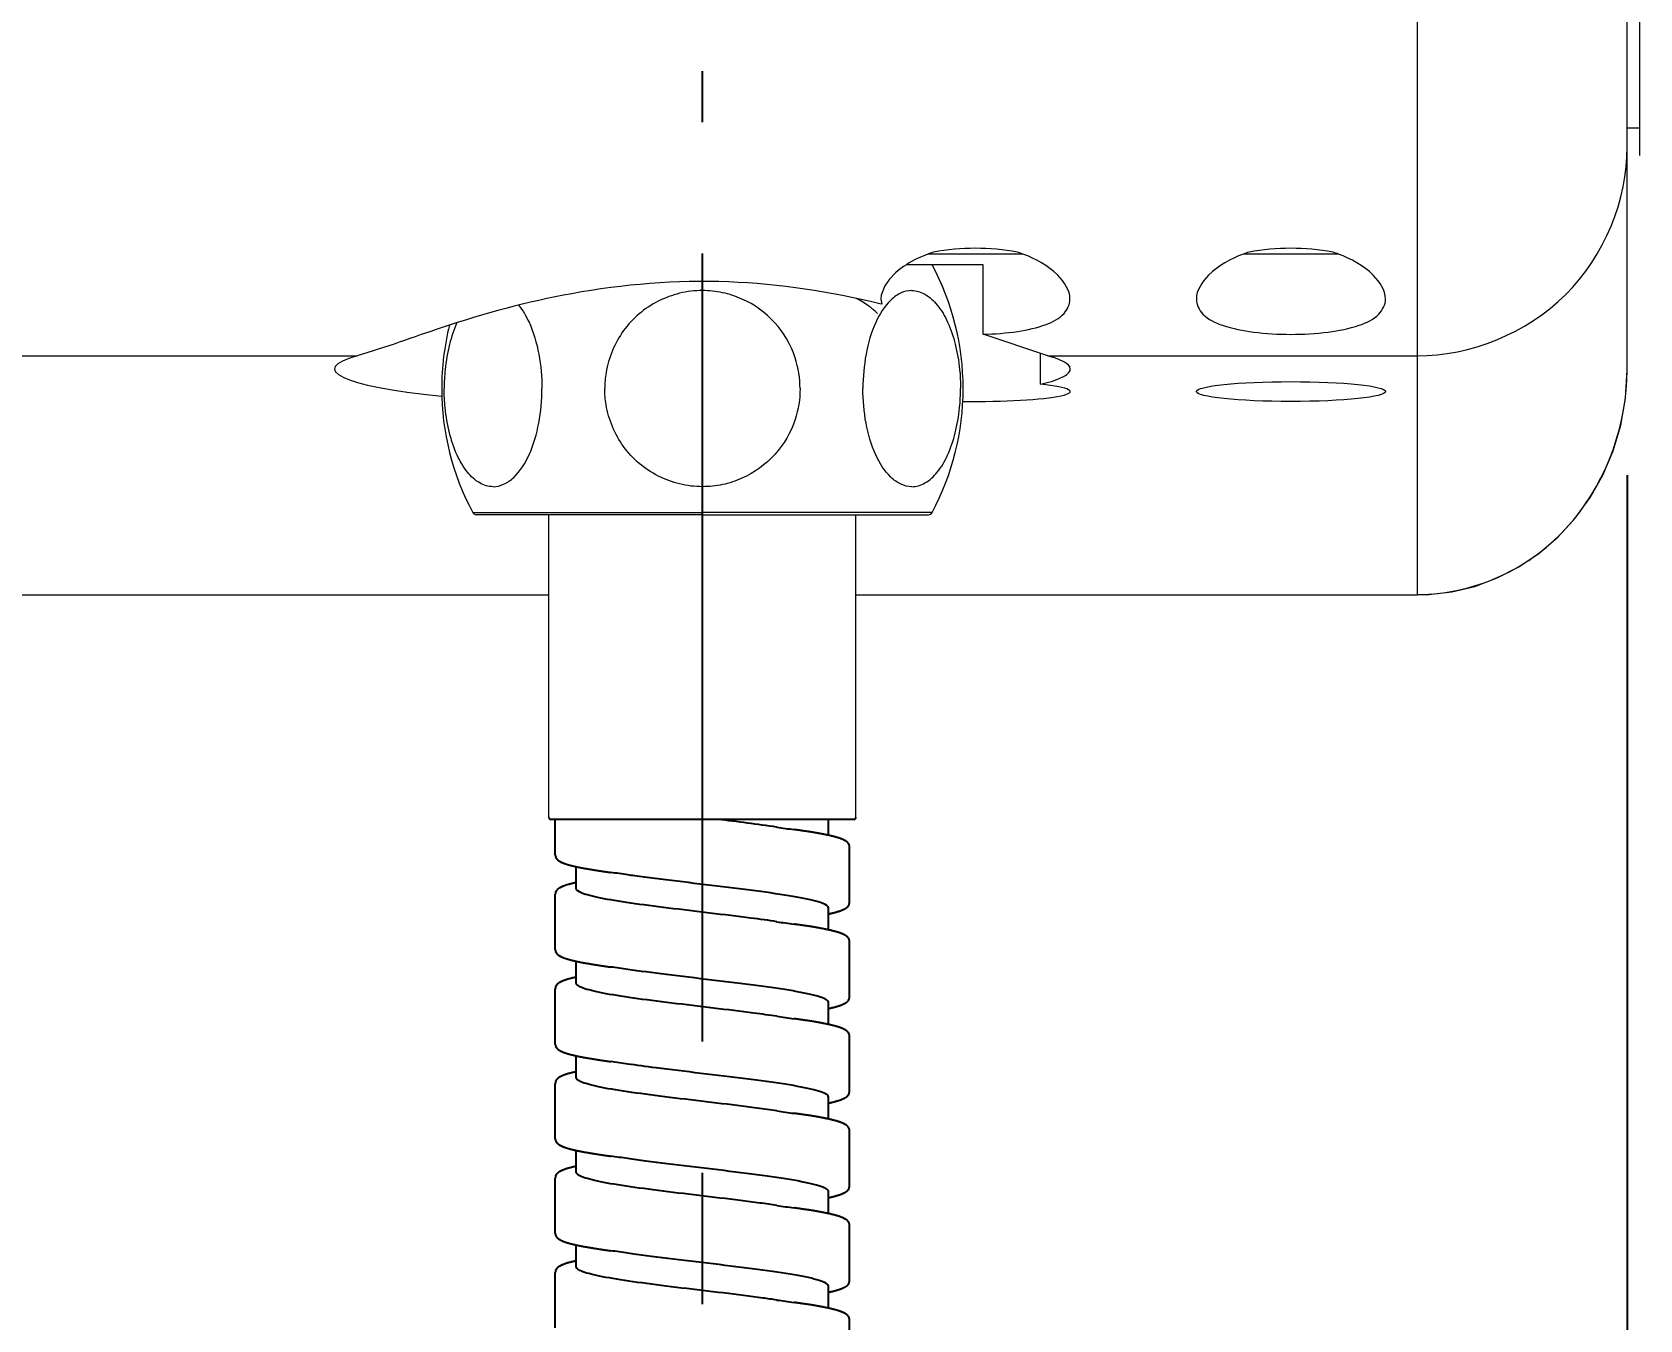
# Model space of a CAD drawing. Header units: millimetres. Extents: x 12827 to 13247, y 6457 to 7051.
# Drawn here: x 12968.85 to 12984.14, y 6576.44 to 6588.69 of the extents above; entities that cross this region are included whole.
import ezdxf

# ---------------------------------------------------------------- set-up
doc = ezdxf.new("R2010")
doc.units = ezdxf.units.MM
doc.header["$LTSCALE"] = 10
doc.linetypes.add('CENTER', pattern=[50.8, 31.75, -6.35, 6.35, -6.35])
doc.linetypes.add('CENTER2', pattern=[1.125, 0.75, -0.125, 0.125, -0.125])
doc.layers.add('1', color=1, linetype='CENTER', lineweight=13)
doc.layers.add('CENTER', color=1, linetype='CENTER2')
doc.layers.add('DWG', color=7, linetype='Continuous')
doc.styles.add('GHS', font='romans.shx', dxfattribs={"height": 3.5, "bigfont": 'ghs.shx'})
doc.dimstyles.new('LEE', dxfattribs={"dimtxt": 3.5, "dimasz": 3.5, "dimexe": 2, "dimexo": 1, "dimgap": 1, "dimtad": 1, "dimdec": 4, "dimdsep": 46, "dimtxsty": 'GHS', "dimcen": 0, "dimclrd": 2, "dimclre": 2, "dimclrt": 2, "dimadec": 0, "dimazin": 0, "dimtfac": 1, "dimtdec": 4, "dimtmove": 0, "dimatfit": 3, "dimfxl": 0, "dimlwd": -1, "dimlwe": -1, "dimarcsym": 0})

# ---------------------------------------------------------------- blocks, each defined once
blk = doc.blocks.new('A$C73EE1291')
at = {"layer": '1', "color": 7, "linetype": 'Continuous'}
for p, q in [((22.368, 47.037), (24.554, 47.037)), ((24.554, 47.016), (22.404, 47.016)), ((23.094, 44.136), (23.094, 47.016)), ((26.739, 47.037), (24.554, 47.037)), ((24.554, 47.016), (26.704, 47.016)), ((26.014, 44.136), (26.014, 47.016))]:
    blk.add_line(p, q, dxfattribs=at)
for centre, radius, start, end in [((24.535, 48.216), 2.5, 360, 28.1346), ((26.662, 48.727), 0.458, 133.1421, 133.7277), ((24.573, 48.216), 2.5, 166.0037, 180), ((24.573, 48.216), 2.5, 180, 208.1346), ((24.535, 48.216), 2.5, 331.8654, 0), ((22.445, 47.705), 0.458, 313.1421, 313.7277), ((26.662, 47.705), 0.458, 226.2723, 226.8579), ((22.404, 47.056), 0.04, 208.1346, 270), ((26.704, 47.056), 0.04, 270, 331.8654)]:
    blk.add_arc(centre, radius, start, end, dxfattribs=at)
for points, knots in [([(24.554, 49.15), (24.481, 49.149), (24.335, 49.132), (24.13, 49.055), (23.946, 48.934), (23.797, 48.773), (23.69, 48.581), (23.635, 48.391), (23.624, 48.267), (23.624, 48.216)], [0, 0, 0, 0, 0.1249872, 0.2499774, 0.3749573, 0.4999344, 0.624942, 0.7499664, 0.8375559, 0.8375559, 0.8375559, 0.8375559]), ([(25.483, 48.216), (25.483, 48.315), (25.446, 48.545), (25.263, 48.862), (24.994, 49.055), (24.748, 49.136), (24.618, 49.149), (24.554, 49.15)], [0.0577586, 0.0577586, 0.0577586, 0.0577586, 0.2496853, 0.4993824, 0.7489907, 0.8744931, 1, 1, 1, 1]), ([(26.546, 49.15), (26.511, 49.149), (26.437, 49.132), (26.377, 49.088), (26.349, 49.061)], [0, 0, 0, 0, 0.47026, 1, 1, 1, 1]), ([(26.546, 49.15), (26.589, 49.149), (26.685, 49.119), (26.803, 49.007), (26.898, 48.842), (26.967, 48.633), (27.003, 48.419), (27.01, 48.277), (27.01, 48.216)], [0, 0, 0, 0, 0.0780123, 0.1704584, 0.2832651, 0.4154218, 0.5609227, 0.6685042, 0.6685042, 0.6685042, 0.6685042]), ([(22.805, 49.011), (22.846, 48.961), (22.931, 48.812), (23.007, 48.543), (23.027, 48.326), (23.027, 48.216)], [0.0507355, 0.0507355, 0.0507355, 0.0507355, 0.2008669, 0.4506941, 0.7094281, 0.7094281, 0.7094281, 0.7094281]), ([(26.346, 49.058), (26.284, 48.999), (26.182, 48.832), (26.101, 48.543), (26.081, 48.326), (26.081, 48.216)], [0, 0, 0, 0, 0.2008669, 0.4506941, 0.7094281, 0.7094281, 0.7094281, 0.7094281]), ([(22.218, 48.844), (22.188, 48.778), (22.14, 48.631), (22.104, 48.419), (22.097, 48.277), (22.097, 48.216)], [0.2866562, 0.2866562, 0.2866562, 0.2866562, 0.4154218, 0.5609227, 0.6685042, 0.6685042, 0.6685042, 0.6685042]), ([(22.562, 47.283), (22.518, 47.283), (22.422, 47.313), (22.305, 47.425), (22.209, 47.591), (22.14, 47.8), (22.104, 48.014), (22.097, 48.156), (22.097, 48.216)], [0, 0, 0, 0, 0.0780123, 0.1704584, 0.2832651, 0.4154218, 0.5609227, 0.6685042, 0.6685042, 0.6685042, 0.6685042]), ([(22.762, 47.375), (22.823, 47.433), (22.926, 47.6), (23.007, 47.889), (23.027, 48.106), (23.027, 48.216)], [0, 0, 0, 0, 0.2008669, 0.4506941, 0.7094281, 0.7094281, 0.7094281, 0.7094281]), ([(24.554, 47.283), (24.481, 47.283), (24.335, 47.3), (24.13, 47.377), (23.946, 47.498), (23.797, 47.66), (23.69, 47.852), (23.635, 48.041), (23.624, 48.165), (23.624, 48.216)], [0, 0, 0, 0, 0.1249872, 0.2499774, 0.3749573, 0.4999344, 0.624942, 0.7499664, 0.8375559, 0.8375559, 0.8375559, 0.8375559]), ([(25.483, 48.216), (25.483, 48.117), (25.446, 47.887), (25.263, 47.571), (24.994, 47.377), (24.748, 47.296), (24.618, 47.283), (24.554, 47.283)], [0.0577586, 0.0577586, 0.0577586, 0.0577586, 0.2496853, 0.4993824, 0.7489907, 0.8744931, 1, 1, 1, 1]), ([(26.346, 47.375), (26.284, 47.433), (26.182, 47.6), (26.101, 47.889), (26.081, 48.106), (26.081, 48.216)], [0, 0, 0, 0, 0.2008669, 0.4506941, 0.7094281, 0.7094281, 0.7094281, 0.7094281]), ([(26.546, 47.283), (26.589, 47.283), (26.685, 47.313), (26.803, 47.425), (26.898, 47.591), (26.967, 47.8), (27.003, 48.014), (27.01, 48.156), (27.01, 48.216)], [0, 0, 0, 0, 0.0780123, 0.1704584, 0.2832651, 0.4154218, 0.5609227, 0.6685042, 0.6685042, 0.6685042, 0.6685042]), ([(22.562, 47.283), (22.596, 47.283), (22.67, 47.301), (22.73, 47.345), (22.759, 47.371)], [0, 0, 0, 0, 0.47026, 1, 1, 1, 1]), ([(26.546, 47.283), (26.511, 47.283), (26.437, 47.301), (26.377, 47.345), (26.349, 47.371)], [0, 0, 0, 0, 0.47026, 1, 1, 1, 1])]:
    blk.add_open_spline(points, degree=3, knots=knots, dxfattribs=at)
at = {"layer": 'DWG'}
for p, q in [((25.994, 44.116), (23.114, 44.116)), ((23.154, 43.778), (23.154, 44.116)), ((25.754, 43.965), (25.754, 44.116)), ((25.954, 43.328), (25.954, 43.854)), ((23.354, 43.459), (23.354, 43.667)), ((23.154, 42.878), (23.154, 43.404)), ((25.754, 43.065), (25.754, 43.274)), ((25.954, 42.428), (25.954, 42.954)), ((23.354, 42.559), (23.354, 42.767)), ((23.154, 41.978), (23.154, 42.504)), ((25.754, 42.165), (25.754, 42.374)), ((25.954, 41.528), (25.954, 42.054)), ((23.354, 41.659), (23.354, 41.867)), ((23.154, 41.078), (23.154, 41.604)), ((25.754, 41.265), (25.754, 41.474)), ((25.954, 40.628), (25.954, 41.154)), ((23.354, 40.759), (23.354, 40.967)), ((23.154, 40.178), (23.154, 40.704)), ((25.754, 40.365), (25.754, 40.574)), ((25.954, 39.728), (25.954, 40.254)), ((23.354, 39.859), (23.354, 40.067)), ((23.154, 39.278), (23.154, 39.804)), ((25.754, 39.465), (25.754, 39.674)), ((25.954, 38.828), (25.954, 39.354))]:
    blk.add_line(p, q, dxfattribs=at)
for centre, radius, start, end in [((23.114, 44.136), 0.02, 180, 270), ((22.133, 22.133), 22.133, 81.8691, 83.3393), ((25.994, 44.136), 0.02, 270, 0), ((27.443, 58.81), 14.927, 261.6011, 262.2336), ((21.664, 28.822), 14.927, 81.6011, 82.2336), ((27.443, 57.91), 14.927, 261.6011, 262.2336), ((21.664, 27.922), 14.927, 81.6011, 82.2336), ((27.443, 57.01), 14.927, 261.6011, 262.2336), ((21.664, 27.022), 14.927, 81.6011, 82.2336), ((27.443, 56.11), 14.927, 261.6011, 262.2336), ((21.664, 26.122), 14.927, 81.6011, 82.2336), ((27.443, 55.21), 14.927, 261.6011, 262.2336), ((21.664, 25.222), 14.927, 81.6011, 82.2336), ((27.443, 54.31), 14.927, 261.6011, 262.2336)]:
    blk.add_arc(centre, radius, start, end, dxfattribs=at)
for points, degree, knots in [([(25.954, 43.854), (25.953, 43.861), (25.952, 43.868), (25.95, 43.874), (25.947, 43.88), (25.944, 43.886), (25.941, 43.891), (25.937, 43.895), (25.931, 43.901), (25.925, 43.906), (25.918, 43.911), (25.911, 43.915), (25.903, 43.919), (25.893, 43.925), (25.881, 43.929), (25.869, 43.934), (25.856, 43.939), (25.841, 43.943), (25.826, 43.948), (25.81, 43.952), (25.793, 43.956), (25.775, 43.961), (25.756, 43.965), (25.736, 43.969), (25.717, 43.973), (25.697, 43.977), (25.676, 43.981), (25.654, 43.985), (25.632, 43.989), (25.609, 43.993), (25.585, 43.997), (25.56, 44.001), (25.534, 44.004), (25.508, 44.008), (25.482, 44.012), (25.454, 44.016), (25.426, 44.02)], 1, [0, 0, 0.098663, 0.197327, 0.29599, 0.394653, 0.493317, 0.59198, 0.690644, 0.844483, 0.998322, 1.152161, 1.306001, 1.45984, 1.661122, 1.862404, 2.063687, 2.264969, 2.466251, 2.667534, 2.868816, 3.070098, 3.271381, 3.472663, 3.673945, 3.858153, 4.04236, 4.226568, 4.410775, 4.594982, 4.77919, 4.963397, 5.147605, 5.331812, 5.51602, 5.700227, 5.884434, 6.068642, 6.068642]), ([(23.154, 43.778), (23.154, 43.771), (23.156, 43.764), (23.158, 43.758), (23.16, 43.752), (23.163, 43.747), (23.167, 43.742), (23.171, 43.737), (23.177, 43.731), (23.183, 43.726), (23.19, 43.721), (23.197, 43.717), (23.204, 43.713), (23.215, 43.708), (23.226, 43.703), (23.239, 43.698), (23.252, 43.694), (23.266, 43.689), (23.281, 43.685), (23.297, 43.68), (23.314, 43.676), (23.332, 43.672), (23.351, 43.667), (23.371, 43.663), (23.391, 43.659), (23.411, 43.655), (23.431, 43.651), (23.453, 43.648), (23.476, 43.644), (23.499, 43.64), (23.523, 43.636), (23.548, 43.632), (23.573, 43.628), (23.599, 43.624), (23.626, 43.62), (23.653, 43.616), (23.681, 43.612)], 1, [0, 0, 0.098663, 0.197327, 0.29599, 0.394654, 0.493317, 0.591981, 0.690644, 0.844483, 0.998323, 1.152162, 1.306001, 1.45984, 1.661123, 1.862405, 2.063688, 2.26497, 2.466253, 2.667535, 2.868817, 3.0701, 3.271382, 3.472665, 3.673947, 3.858154, 4.042362, 4.226569, 4.410776, 4.594984, 4.779191, 4.963398, 5.147605, 5.331813, 5.51602, 5.700227, 5.884435, 6.068642, 6.068642]), ([(23.354, 43.515), (23.351, 43.515), (23.335, 43.511), (23.32, 43.508), (23.305, 43.504), (23.291, 43.5), (23.277, 43.497), (23.264, 43.493), (23.252, 43.489), (23.241, 43.485), (23.23, 43.481), (23.22, 43.477), (23.211, 43.473), (23.194, 43.464), (23.179, 43.454), (23.166, 43.441), (23.157, 43.425), (23.154, 43.404)], 1, [2.573214, 2.573214, 2.597086, 2.768832, 2.940578, 3.112324, 3.28407, 3.455816, 3.627562, 3.799308, 3.971054, 4.1428, 4.314546, 4.486292, 4.801832, 5.117373, 5.432914, 5.748454, 6.063995, 6.063995]), ([(25.263, 43.143), (25.186, 43.155), (24.985, 43.182), (24.627, 43.225), (24.226, 43.273), (23.86, 43.32), (23.57, 43.368), (23.392, 43.414), (23.354, 43.444), (23.354, 43.459)], 3, [103.040062, 103.040062, 103.040062, 103.040062, 103.280132, 103.612222, 103.944313, 104.276403, 104.608493, 104.940584, 105.243354, 105.243354, 105.243354, 105.243354]), ([(25.754, 43.274), (25.754, 43.289), (25.711, 43.321), (25.508, 43.371), (25.17, 43.423), (24.752, 43.475), (24.307, 43.528), (24.008, 43.566), (23.866, 43.586), (23.844, 43.589)], 3, [102.101761, 102.101761, 102.101761, 102.101761, 102.417148, 102.781622, 103.146095, 103.510569, 103.875043, 104.239517, 104.305053, 104.305053, 104.305053, 104.305053]), ([(25.754, 43.217), (25.756, 43.217), (25.772, 43.221), (25.788, 43.225), (25.803, 43.228), (25.817, 43.232), (25.83, 43.236), (25.843, 43.24), (25.855, 43.243), (25.867, 43.247), (25.877, 43.251), (25.887, 43.256), (25.897, 43.26), (25.913, 43.268), (25.929, 43.279), (25.942, 43.291), (25.95, 43.308), (25.954, 43.328)], 1, [2.573214, 2.573214, 2.597078, 2.768824, 2.94057, 3.112316, 3.284062, 3.455808, 3.627554, 3.7993, 3.971046, 4.142792, 4.314538, 4.486284, 4.801826, 5.117368, 5.432911, 5.748453, 6.063995, 6.063995]), ([(25.954, 42.954), (25.953, 42.961), (25.952, 42.968), (25.95, 42.974), (25.947, 42.98), (25.944, 42.986), (25.941, 42.991), (25.937, 42.995), (25.931, 43.001), (25.925, 43.006), (25.918, 43.011), (25.911, 43.015), (25.903, 43.019), (25.893, 43.025), (25.881, 43.029), (25.869, 43.034), (25.856, 43.039), (25.841, 43.043), (25.826, 43.048), (25.81, 43.052), (25.793, 43.056), (25.775, 43.061), (25.756, 43.065), (25.736, 43.069), (25.717, 43.073), (25.697, 43.077), (25.676, 43.081), (25.654, 43.085), (25.632, 43.089), (25.609, 43.093), (25.585, 43.097), (25.56, 43.101), (25.534, 43.104), (25.508, 43.108), (25.482, 43.112), (25.454, 43.116), (25.426, 43.12)], 1, [0, 0, 0.098663, 0.197327, 0.29599, 0.394653, 0.493317, 0.59198, 0.690643, 0.844483, 0.998322, 1.152161, 1.306, 1.45984, 1.661122, 1.862404, 2.063687, 2.264969, 2.466251, 2.667533, 2.868816, 3.070098, 3.27138, 3.472663, 3.673945, 3.858152, 4.04236, 4.226567, 4.410775, 4.594982, 4.77919, 4.963397, 5.147605, 5.331812, 5.516019, 5.700227, 5.884434, 6.068642, 6.068642]), ([(23.154, 42.878), (23.154, 42.871), (23.156, 42.864), (23.158, 42.858), (23.16, 42.852), (23.163, 42.847), (23.167, 42.842), (23.171, 42.837), (23.177, 42.831), (23.183, 42.826), (23.19, 42.821), (23.197, 42.817), (23.204, 42.813), (23.215, 42.808), (23.226, 42.803), (23.239, 42.798), (23.252, 42.794), (23.266, 42.789), (23.281, 42.785), (23.297, 42.78), (23.314, 42.776), (23.332, 42.772), (23.351, 42.767), (23.371, 42.763), (23.391, 42.759), (23.411, 42.755), (23.431, 42.751), (23.453, 42.748), (23.476, 42.744), (23.499, 42.74), (23.523, 42.736), (23.548, 42.732), (23.573, 42.728), (23.599, 42.724), (23.626, 42.72), (23.653, 42.716), (23.681, 42.712)], 1, [0, 0, 0.098663, 0.197327, 0.29599, 0.394654, 0.493317, 0.591981, 0.690644, 0.844483, 0.998323, 1.152162, 1.306001, 1.459841, 1.661123, 1.862406, 2.063688, 2.26497, 2.466253, 2.667535, 2.868818, 3.0701, 3.271383, 3.472665, 3.673948, 3.858155, 4.042362, 4.226569, 4.410777, 4.594984, 4.779191, 4.963398, 5.147606, 5.331813, 5.51602, 5.700227, 5.884435, 6.068642, 6.068642]), ([(25.754, 42.374), (25.754, 42.376), (25.751, 42.395), (25.683, 42.431), (25.437, 42.484), (25.076, 42.536), (24.646, 42.588), (24.212, 42.639), (23.955, 42.673), (23.844, 42.689)], 3, [95.818576, 95.818576, 95.818576, 95.818576, 95.856619, 96.221092, 96.585566, 96.95004, 97.314514, 97.678988, 98.021867, 98.021867, 98.021867, 98.021867]), ([(23.354, 42.615), (23.351, 42.615), (23.335, 42.611), (23.32, 42.608), (23.305, 42.604), (23.291, 42.6), (23.277, 42.597), (23.264, 42.593), (23.252, 42.589), (23.241, 42.585), (23.23, 42.581), (23.22, 42.577), (23.211, 42.573), (23.194, 42.564), (23.179, 42.554), (23.166, 42.541), (23.157, 42.525), (23.154, 42.504)], 1, [2.573214, 2.573214, 2.597088, 2.768834, 2.94058, 3.112326, 3.284072, 3.455817, 3.627563, 3.799309, 3.971055, 4.142801, 4.314547, 4.486293, 4.801833, 5.117374, 5.432914, 5.748455, 6.063995, 6.063995]), ([(25.263, 42.243), (25.194, 42.253), (25.004, 42.279), (24.66, 42.321), (24.257, 42.369), (23.887, 42.416), (23.589, 42.464), (23.398, 42.511), (23.354, 42.543), (23.354, 42.559)], 3, [96.756877, 96.756877, 96.756877, 96.756877, 96.970413, 97.302503, 97.634594, 97.966684, 98.298775, 98.630865, 98.960169, 98.960169, 98.960169, 98.960169]), ([(25.754, 42.317), (25.756, 42.317), (25.772, 42.321), (25.788, 42.325), (25.803, 42.328), (25.817, 42.332), (25.83, 42.336), (25.843, 42.34), (25.855, 42.343), (25.867, 42.347), (25.877, 42.351), (25.887, 42.356), (25.897, 42.36), (25.913, 42.368), (25.929, 42.379), (25.942, 42.391), (25.95, 42.408), (25.954, 42.428)], 1, [2.573214, 2.573214, 2.597077, 2.768823, 2.940569, 3.112315, 3.284061, 3.455807, 3.627553, 3.799298, 3.971044, 4.14279, 4.314536, 4.486282, 4.801825, 5.117367, 5.43291, 5.748453, 6.063995, 6.063995]), ([(25.954, 42.054), (25.953, 42.061), (25.952, 42.068), (25.95, 42.074), (25.947, 42.08), (25.944, 42.086), (25.941, 42.091), (25.937, 42.095), (25.931, 42.101), (25.925, 42.106), (25.918, 42.111), (25.911, 42.115), (25.903, 42.119), (25.893, 42.125), (25.881, 42.129), (25.869, 42.134), (25.856, 42.139), (25.841, 42.143), (25.826, 42.148), (25.81, 42.152), (25.793, 42.156), (25.775, 42.161), (25.756, 42.165), (25.736, 42.169), (25.717, 42.173), (25.697, 42.177), (25.676, 42.181), (25.654, 42.185), (25.632, 42.189), (25.609, 42.193), (25.585, 42.197), (25.56, 42.201), (25.534, 42.204), (25.508, 42.208), (25.482, 42.212), (25.454, 42.216), (25.426, 42.22)], 1, [0, 0, 0.098663, 0.197327, 0.29599, 0.394653, 0.493317, 0.59198, 0.690643, 0.844483, 0.998322, 1.152161, 1.306, 1.45984, 1.661122, 1.862404, 2.063686, 2.264969, 2.466251, 2.667533, 2.868816, 3.070098, 3.27138, 3.472662, 3.673945, 3.858152, 4.04236, 4.226567, 4.410775, 4.594982, 4.77919, 4.963397, 5.147604, 5.331812, 5.516019, 5.700227, 5.884434, 6.068642, 6.068642]), ([(23.154, 41.978), (23.154, 41.971), (23.156, 41.964), (23.158, 41.958), (23.16, 41.952), (23.163, 41.947), (23.167, 41.942), (23.171, 41.937), (23.177, 41.931), (23.183, 41.926), (23.19, 41.921), (23.197, 41.917), (23.204, 41.913), (23.215, 41.908), (23.226, 41.903), (23.239, 41.898), (23.252, 41.894), (23.266, 41.889), (23.281, 41.885), (23.297, 41.88), (23.314, 41.876), (23.332, 41.872), (23.351, 41.867), (23.371, 41.863), (23.391, 41.859), (23.411, 41.855), (23.431, 41.851), (23.453, 41.848), (23.476, 41.844), (23.499, 41.84), (23.523, 41.836), (23.548, 41.832), (23.573, 41.828), (23.599, 41.824), (23.626, 41.82), (23.653, 41.816), (23.681, 41.812)], 1, [0, 0, 0.098663, 0.197327, 0.29599, 0.394654, 0.493317, 0.591981, 0.690644, 0.844484, 0.998323, 1.152162, 1.306001, 1.459841, 1.661123, 1.862406, 2.063688, 2.264971, 2.466253, 2.667536, 2.868818, 3.070101, 3.271383, 3.472666, 3.673948, 3.858155, 4.042362, 4.22657, 4.410777, 4.594984, 4.779191, 4.963399, 5.147606, 5.331813, 5.51602, 5.700227, 5.884435, 6.068642, 6.068642]), ([(25.754, 41.474), (25.754, 41.48), (25.742, 41.503), (25.636, 41.544), (25.36, 41.596), (24.977, 41.648), (24.539, 41.7), (24.146, 41.747), (23.927, 41.777), (23.844, 41.789)], 3, [89.535391, 89.535391, 89.535391, 89.535391, 89.660563, 90.025037, 90.389511, 90.753985, 91.118459, 91.482933, 91.738682, 91.738682, 91.738682, 91.738682]), ([(23.354, 41.715), (23.351, 41.715), (23.335, 41.711), (23.32, 41.708), (23.305, 41.704), (23.291, 41.7), (23.277, 41.697), (23.264, 41.693), (23.252, 41.689), (23.241, 41.685), (23.23, 41.681), (23.22, 41.677), (23.211, 41.673), (23.194, 41.664), (23.179, 41.654), (23.166, 41.641), (23.157, 41.625), (23.154, 41.604)], 1, [2.573214, 2.573214, 2.597089, 2.768835, 2.940581, 3.112327, 3.284073, 3.455819, 3.627565, 3.799311, 3.971057, 4.142803, 4.314549, 4.486295, 4.801835, 5.117375, 5.432915, 5.748455, 6.063995, 6.063995]), ([(25.263, 41.343), (25.203, 41.352), (25.024, 41.377), (24.692, 41.417), (24.289, 41.465), (23.914, 41.513), (23.609, 41.56), (23.408, 41.608), (23.355, 41.641), (23.354, 41.658), (23.354, 41.659)], 3, [90.473692, 90.473692, 90.473692, 90.473692, 90.660694, 90.992785, 91.324875, 91.656966, 91.989056, 92.321147, 92.653237, 92.676983, 92.676983, 92.676983, 92.676983]), ([(25.754, 41.417), (25.756, 41.417), (25.772, 41.421), (25.788, 41.425), (25.803, 41.428), (25.817, 41.432), (25.83, 41.436), (25.843, 41.44), (25.855, 41.443), (25.867, 41.447), (25.877, 41.451), (25.887, 41.456), (25.897, 41.46), (25.913, 41.468), (25.929, 41.479), (25.942, 41.491), (25.95, 41.508), (25.954, 41.528)], 1, [2.573214, 2.573214, 2.597075, 2.768821, 2.940567, 3.112313, 3.284059, 3.455805, 3.627551, 3.799297, 3.971043, 4.142789, 4.314535, 4.486281, 4.801824, 5.117367, 5.432909, 5.748452, 6.063995, 6.063995]), ([(25.954, 41.154), (25.953, 41.161), (25.952, 41.168), (25.95, 41.174), (25.947, 41.18), (25.944, 41.186), (25.941, 41.191), (25.937, 41.195), (25.931, 41.201), (25.925, 41.206), (25.918, 41.211), (25.911, 41.215), (25.903, 41.219), (25.893, 41.225), (25.881, 41.229), (25.869, 41.234), (25.856, 41.239), (25.841, 41.243), (25.826, 41.248), (25.81, 41.252), (25.793, 41.256), (25.775, 41.261), (25.756, 41.265), (25.736, 41.269), (25.717, 41.273), (25.697, 41.277), (25.676, 41.281), (25.654, 41.285), (25.632, 41.289), (25.609, 41.293), (25.585, 41.297), (25.56, 41.301), (25.534, 41.304), (25.508, 41.308), (25.482, 41.312), (25.454, 41.316), (25.426, 41.32)], 1, [0, 0, 0.098664, 0.197327, 0.295991, 0.394655, 0.493318, 0.591982, 0.690646, 0.844485, 0.998325, 1.152164, 1.306003, 1.459843, 1.661126, 1.862408, 2.063691, 2.264974, 2.466257, 2.66754, 2.868822, 3.070105, 3.271388, 3.472671, 3.673954, 3.85816, 4.042367, 4.226574, 4.410781, 4.594988, 4.779194, 4.963401, 5.147608, 5.331815, 5.516022, 5.700228, 5.884435, 6.068642, 6.068642]), ([(23.154, 41.078), (23.154, 41.071), (23.156, 41.064), (23.158, 41.058), (23.16, 41.052), (23.163, 41.047), (23.167, 41.042), (23.171, 41.037), (23.177, 41.031), (23.183, 41.026), (23.19, 41.021), (23.197, 41.017), (23.204, 41.013), (23.215, 41.008), (23.226, 41.003), (23.239, 40.998), (23.252, 40.994), (23.266, 40.989), (23.281, 40.985), (23.297, 40.98), (23.314, 40.976), (23.332, 40.972), (23.351, 40.967), (23.371, 40.963), (23.391, 40.959), (23.411, 40.955), (23.431, 40.951), (23.453, 40.948), (23.476, 40.944), (23.499, 40.94), (23.523, 40.936), (23.548, 40.932), (23.573, 40.928), (23.599, 40.924), (23.626, 40.92), (23.653, 40.916), (23.681, 40.912)], 1, [0, 0, 0.098663, 0.197327, 0.29599, 0.394654, 0.493317, 0.591981, 0.690644, 0.844484, 0.998323, 1.152162, 1.306002, 1.459841, 1.661123, 1.862406, 2.063688, 2.264971, 2.466253, 2.667536, 2.868818, 3.070101, 3.271383, 3.472666, 3.673948, 3.858156, 4.042363, 4.22657, 4.410777, 4.594984, 4.779192, 4.963399, 5.147606, 5.331813, 5.51602, 5.700227, 5.884435, 6.068642, 6.068642]), ([(25.754, 40.574), (25.754, 40.584), (25.729, 40.611), (25.582, 40.656), (25.276, 40.709), (24.875, 40.761), (24.432, 40.813), (24.081, 40.856), (23.899, 40.881), (23.844, 40.889)], 3, [83.252205, 83.252205, 83.252205, 83.252205, 83.464508, 83.828982, 84.193456, 84.55793, 84.922404, 85.286877, 85.455497, 85.455497, 85.455497, 85.455497]), ([(23.354, 40.815), (23.351, 40.815), (23.335, 40.811), (23.32, 40.808), (23.305, 40.804), (23.291, 40.8), (23.277, 40.797), (23.264, 40.793), (23.252, 40.789), (23.241, 40.785), (23.23, 40.781), (23.22, 40.777), (23.211, 40.773), (23.194, 40.764), (23.179, 40.754), (23.166, 40.741), (23.157, 40.725), (23.154, 40.704)], 1, [2.573214, 2.573214, 2.597091, 2.768837, 2.940583, 3.112329, 3.284074, 3.45582, 3.627566, 3.799312, 3.971058, 4.142804, 4.31455, 4.486296, 4.801836, 5.117376, 5.432915, 5.748455, 6.063995, 6.063995]), ([(25.263, 40.443), (25.211, 40.451), (25.043, 40.474), (24.724, 40.514), (24.32, 40.561), (23.942, 40.609), (23.63, 40.656), (23.42, 40.704), (23.358, 40.738), (23.354, 40.756), (23.354, 40.759)], 3, [84.190506, 84.190506, 84.190506, 84.190506, 84.350976, 84.683066, 85.015157, 85.347247, 85.679337, 86.011428, 86.343518, 86.393798, 86.393798, 86.393798, 86.393798]), ([(25.754, 40.517), (25.756, 40.517), (25.772, 40.521), (25.788, 40.525), (25.803, 40.528), (25.817, 40.532), (25.83, 40.536), (25.843, 40.54), (25.855, 40.543), (25.867, 40.547), (25.877, 40.551), (25.887, 40.556), (25.897, 40.56), (25.913, 40.568), (25.929, 40.579), (25.942, 40.591), (25.95, 40.608), (25.954, 40.628)], 1, [2.573214, 2.573214, 2.597074, 2.76882, 2.940566, 3.112312, 3.284058, 3.455804, 3.627549, 3.799295, 3.971041, 4.142787, 4.314533, 4.486279, 4.801822, 5.117366, 5.432909, 5.748452, 6.063995, 6.063995]), ([(25.954, 40.254), (25.953, 40.261), (25.952, 40.268), (25.95, 40.274), (25.947, 40.28), (25.944, 40.286), (25.941, 40.291), (25.937, 40.295), (25.931, 40.301), (25.925, 40.306), (25.918, 40.311), (25.911, 40.315), (25.903, 40.319), (25.893, 40.325), (25.881, 40.329), (25.869, 40.334), (25.856, 40.339), (25.841, 40.343), (25.826, 40.348), (25.81, 40.352), (25.793, 40.356), (25.775, 40.361), (25.756, 40.365), (25.736, 40.369), (25.717, 40.373), (25.697, 40.377), (25.676, 40.381), (25.654, 40.385), (25.632, 40.389), (25.609, 40.393), (25.585, 40.397), (25.56, 40.401), (25.534, 40.404), (25.508, 40.408), (25.482, 40.412), (25.454, 40.416), (25.426, 40.42)], 1, [0, 0, 0.098664, 0.197327, 0.295991, 0.394655, 0.493318, 0.591982, 0.690646, 0.844485, 0.998324, 1.152164, 1.306003, 1.459843, 1.661125, 1.862408, 2.063691, 2.264974, 2.466257, 2.667539, 2.868822, 3.070105, 3.271388, 3.47267, 3.673953, 3.85816, 4.042367, 4.226574, 4.41078, 4.594987, 4.779194, 4.963401, 5.147608, 5.331815, 5.516021, 5.700228, 5.884435, 6.068642, 6.068642]), ([(23.154, 40.178), (23.154, 40.171), (23.156, 40.164), (23.158, 40.158), (23.16, 40.152), (23.163, 40.147), (23.167, 40.142), (23.171, 40.137), (23.177, 40.131), (23.183, 40.126), (23.19, 40.121), (23.197, 40.117), (23.204, 40.113), (23.215, 40.108), (23.226, 40.103), (23.239, 40.098), (23.252, 40.094), (23.266, 40.089), (23.281, 40.085), (23.297, 40.08), (23.314, 40.076), (23.332, 40.072), (23.351, 40.067), (23.371, 40.063), (23.391, 40.059), (23.411, 40.055), (23.431, 40.051), (23.453, 40.048), (23.476, 40.044), (23.499, 40.04), (23.523, 40.036), (23.548, 40.032), (23.573, 40.028), (23.599, 40.024), (23.626, 40.02), (23.653, 40.016), (23.681, 40.012)], 1, [0, 0, 0.098663, 0.197327, 0.29599, 0.394654, 0.493317, 0.591981, 0.690644, 0.844484, 0.998323, 1.152162, 1.306002, 1.459841, 1.661124, 1.862406, 2.063689, 2.264971, 2.466254, 2.667536, 2.868819, 3.070101, 3.271384, 3.472666, 3.673949, 3.858156, 4.042363, 4.22657, 4.410778, 4.594985, 4.779192, 4.963399, 5.147606, 5.331813, 5.51602, 5.700228, 5.884435, 6.068642, 6.068642]), ([(25.754, 39.674), (25.754, 39.688), (25.714, 39.72), (25.52, 39.769), (25.187, 39.821), (24.771, 39.873), (24.326, 39.925), (24.019, 39.964), (23.871, 39.985), (23.844, 39.989)], 3, [76.96902, 76.96902, 76.96902, 76.96902, 77.268453, 77.632927, 77.997401, 78.361875, 78.726348, 79.090822, 79.172312, 79.172312, 79.172312, 79.172312]), ([(23.354, 39.915), (23.351, 39.915), (23.335, 39.911), (23.32, 39.908), (23.305, 39.904), (23.291, 39.9), (23.277, 39.897), (23.264, 39.893), (23.252, 39.889), (23.241, 39.885), (23.23, 39.881), (23.22, 39.877), (23.211, 39.873), (23.194, 39.864), (23.179, 39.854), (23.166, 39.841), (23.157, 39.825), (23.154, 39.804)], 1, [2.573214, 2.573214, 2.597092, 2.768838, 2.940584, 3.11233, 3.284076, 3.455822, 3.627568, 3.799314, 3.97106, 4.142805, 4.314551, 4.486297, 4.801837, 5.117376, 5.432916, 5.748456, 6.063995, 6.063995]), ([(25.263, 39.543), (25.22, 39.549), (25.062, 39.572), (24.756, 39.61), (24.352, 39.657), (23.97, 39.705), (23.652, 39.753), (23.432, 39.8), (23.36, 39.835), (23.354, 39.855), (23.354, 39.859)], 3, [77.907321, 77.907321, 77.907321, 77.907321, 78.041257, 78.373347, 78.705438, 79.037528, 79.369619, 79.701709, 80.0338, 80.110613, 80.110613, 80.110613, 80.110613]), ([(25.754, 39.617), (25.756, 39.617), (25.772, 39.621), (25.788, 39.625), (25.803, 39.628), (25.817, 39.632), (25.83, 39.636), (25.843, 39.64), (25.855, 39.643), (25.867, 39.647), (25.877, 39.651), (25.887, 39.656), (25.897, 39.66), (25.913, 39.668), (25.929, 39.679), (25.942, 39.691), (25.95, 39.708), (25.954, 39.728)], 1, [2.573214, 2.573214, 2.597072, 2.768818, 2.940564, 3.11231, 3.284056, 3.455802, 3.627548, 3.799294, 3.97104, 4.142786, 4.314532, 4.486278, 4.801821, 5.117365, 5.432908, 5.748452, 6.063995, 6.063995]), ([(25.954, 39.354), (25.953, 39.361), (25.952, 39.368), (25.95, 39.374), (25.947, 39.38), (25.944, 39.386), (25.941, 39.391), (25.937, 39.395), (25.931, 39.401), (25.925, 39.406), (25.918, 39.411), (25.911, 39.415), (25.903, 39.419), (25.893, 39.425), (25.881, 39.429), (25.869, 39.434), (25.856, 39.439), (25.841, 39.443), (25.826, 39.448), (25.81, 39.452), (25.793, 39.456), (25.775, 39.461), (25.756, 39.465), (25.736, 39.469), (25.717, 39.473), (25.697, 39.477), (25.676, 39.481), (25.654, 39.485), (25.632, 39.489), (25.609, 39.493), (25.585, 39.497), (25.56, 39.501), (25.534, 39.504), (25.508, 39.508), (25.482, 39.512), (25.454, 39.516), (25.426, 39.52)], 1, [0, 0, 0.098664, 0.197327, 0.295991, 0.394655, 0.493318, 0.591982, 0.690646, 0.844485, 0.998324, 1.152164, 1.306003, 1.459843, 1.661125, 1.862408, 2.063691, 2.264974, 2.466256, 2.667539, 2.868822, 3.070105, 3.271387, 3.47267, 3.673953, 3.85816, 4.042367, 4.226573, 4.41078, 4.594987, 4.779194, 4.963401, 5.147608, 5.331814, 5.516021, 5.700228, 5.884435, 6.068642, 6.068642])]:
    blk.add_open_spline(points, degree=degree, knots=knots, dxfattribs=at)
blk = doc.blocks.new('*D6')
at = {"layer": 'Defpoints', "color": 0}
for p in [(12914.025, 6585.475), (12984.025, 6585.475), (12984.025, 6541.024)]:
    blk.add_point(p, dxfattribs=at)
at = {"layer": 'DWG', "color": 2}
for p, q in [((12914.025, 6584.475), (12914.025, 6539.024)), ((12984.025, 6584.475), (12984.025, 6539.024)), ((12917.525, 6541.024), (12980.525, 6541.024))]:
    blk.add_line(p, q, dxfattribs=at)
for points in [[(12917.525, 6541.608), (12917.525, 6540.441), (12914.025, 6541.024)], [(12980.525, 6541.608), (12980.525, 6540.441), (12984.025, 6541.024)]]:
    blk.add_solid(points, dxfattribs=at)
at = {"layer": 'DWG', "color": 2, "insert": (12949.025, 6543.774), "char_height": 3.5, "attachment_point": 5, "style": 'GHS'}
blk.add_mtext('350', dxfattribs=at)
blk = doc.blocks.new('*D7')
at = {"layer": 'Defpoints', "color": 0}
for p in [(12949.025, 6581.335), (12975.225, 6567.981), (12949.025, 6551.827)]:
    blk.add_point(p, dxfattribs=at)
at = {"layer": 'DWG', "color": 2}
for p, q in [((12949.025, 6580.335), (12949.025, 6549.827)), ((12975.225, 6566.981), (12975.225, 6549.827)), ((12971.725, 6551.827), (12952.525, 6551.827))]:
    blk.add_line(p, q, dxfattribs=at)
for points in [[(12952.525, 6552.41), (12952.525, 6551.244), (12949.025, 6551.827)], [(12971.725, 6552.41), (12971.725, 6551.244), (12975.225, 6551.827)]]:
    blk.add_solid(points, dxfattribs=at)
at = {"layer": 'DWG', "color": 2, "insert": (12962.125, 6554.577), "char_height": 3.5, "attachment_point": 5, "style": 'GHS'}
blk.add_mtext('131', dxfattribs=at)

msp = doc.modelspace()

# ---------------------------------------------------------------- linework, layer by layer
at = {"layer": '1', "color": 7, "linetype": 'Continuous'}
for p, q in [((12982.02478, 6597.33485), (12982.02478, 6583.33485)), ((12984.02478, 6585.47502), (12984.02478, 6596.33485)), ((12984.14478, 6587.51795), (12984.14478, 6596.03722)), ((12984.14478, 6587.7776), (12984.02478, 6587.7776)), ((12977.89485, 6586.4776), (12977.16756, 6586.4776)), ((12978.27362, 6586.5776), (12977.37149, 6586.5776)), ((12977.89485, 6585.81605), (12977.89485, 6586.4776)), ((12981.27585, 6586.5776), (12980.37371, 6586.5776)), ((12977.00433, 6586.33951), (12976.96004, 6586.2761)), ((12977.06362, 6586.40074), (12977.00433, 6586.33951)), ((12976.9262, 6586.18724), (12976.92256, 6586.14911)), ((12976.92256, 6586.14911), (12976.93125, 6586.10355)), ((12976.96004, 6586.2761), (12976.9262, 6586.18724)), ((12976.92843, 6586.10283), (12976.91324, 6586.10654)), ((12978.51022, 6585.61141), (12977.89485, 6585.81605)), ((12916.02478, 6585.61141), (12971.93934, 6585.61141)), ((12978.43993, 6585.63268), (12978.43993, 6585.33986)), ((12978.51022, 6585.61141), (12982.02478, 6585.61141)), ((12916.02478, 6583.33485), (12973.76478, 6583.33485)), ((12976.68478, 6583.33485), (12982.02478, 6583.33485))]:
    msp.add_line(p, q, dxfattribs=at)
msp.add_lwpolyline([(12982.02478, 6583.33485), (12982.13734, 6583.33826), (12982.35541, 6583.36429), (12982.57371, 6583.41697), (12982.78787, 6583.49665), (12982.9938, 6583.60269), (12983.18811, 6583.73403), (12983.36745, 6583.88878), (12983.52959, 6584.06542), (12983.67219, 6584.26199), (12983.79333, 6584.47651), (12983.89083, 6584.70623), (12983.96336, 6584.95079), (12984.0089, 6585.2088), (12984.02478, 6585.47509)], dxfattribs=at)
for centre, radius, start, end in [((12977.82259, 6585.36989), 1.29076, 107.98189, 110.520629), ((12975.20555, 6585.29874), 2.5, 21.922168, 28.134614), ((12977.82384, 6585.37393), 1.28652, 69.471396, 72.017833), ((12980.82481, 6585.36989), 1.29076, 107.98189, 110.520629), ((12980.82606, 6585.37393), 1.28652, 69.471396, 72.017833), ((12976.32495, 6585.42608), 0.81656, 48.243471, 51.233259), ((12976.32316, 6585.42407), 0.81925, 46.057645, 48.243753)]:
    msp.add_arc(centre, radius, start, end, dxfattribs=at)
for centre, major_axis, start_param, end_param in [((12975.22478, 6585.48489), (3.5, 0), 2.78962694, 3.92503553), ((12977.82478, 6585.27097), (0.9, 0), -1.70696465, 0.81824983)]:
    msp.add_ellipse(centre, major_axis=major_axis, ratio=0.10486262, start_param=start_param, end_param=end_param, dxfattribs=at)
msp.add_ellipse((12980.82478, 6585.27097), major_axis=(0.9, 0), ratio=0.10486262, dxfattribs=at)
for points, knots in [([(12982.02478, 6585.61141), (12982.53462, 6585.61141), (12983.59541, 6586.03312), (12984.02478, 6587.09264), (12984.02478, 6587.60051)], [0, 0, 0, 0, 0.50096662, 1, 1, 1, 1]), ([(12977.37012, 6586.57875), (12977.33922, 6586.56718), (12977.23002, 6586.52134), (12977.12719, 6586.45795), (12977.06362, 6586.40074)], [0, 0, 0, 0, 0.2784025, 1, 1, 1, 1]), ([(12978.72256, 6586.14911), (12978.72256, 6586.23469), (12978.58733, 6586.43391), (12978.3958, 6586.53349), (12978.27499, 6586.57875)], [0, 0, 0, 0, 0.39880081, 1, 1, 1, 1]), ([(12980.37234, 6586.57875), (12980.25153, 6586.5335), (12980.05998, 6586.43394), (12979.92478, 6586.23469), (12979.92478, 6586.14911)], [0, 0, 0, 0, 0.60116962, 1, 1, 1, 1]), ([(12981.72478, 6586.14911), (12981.72478, 6586.23469), (12981.58955, 6586.43391), (12981.39803, 6586.53349), (12981.27721, 6586.57875)], [0, 0, 0, 0, 0.39880081, 1, 1, 1, 1]), ([(12976.91324, 6586.10654), (12976.44257, 6586.22101), (12975.46239, 6586.37302), (12974.04355, 6586.25617), (12972.87377, 6585.93978), (12972.20982, 6585.68864), (12971.93934, 6585.61141)], [0, 0, 0, 0, 0.28617862, 0.581056, 0.8338141, 1, 1, 1, 1]), ([(12976.83624, 6586.06276), (12976.82425, 6586.07238), (12976.77577, 6586.10911), (12976.72313, 6586.14036), (12976.68219, 6586.16003)], [0, 0, 0, 0, 0.25286769, 1, 1, 1, 1]), ([(12977.89485, 6585.81605), (12978.00588, 6585.81861), (12978.20982, 6585.83326), (12978.47319, 6585.89185), (12978.66605, 6585.9858), (12978.72256, 6586.10054), (12978.72256, 6586.14911)], [0, 0, 0, 0, 0.34860497, 0.63863241, 0.84754621, 1, 1, 1, 1]), ([(12979.92478, 6586.14911), (12979.92478, 6586.09786), (12979.98956, 6585.97602), (12980.20089, 6585.88292), (12980.48623, 6585.82657), (12980.82476, 6585.80906), (12981.1633, 6585.82661), (12981.44864, 6585.88291), (12981.66004, 6585.97597), (12981.72478, 6586.09785), (12981.72478, 6586.14911)], [0, 0, 0, 0, 0.07482779, 0.18006882, 0.32663868, 0.49998522, 0.67333265, 0.81991247, 0.92515542, 1, 1, 1, 1]), ([(12978.72479, 6585.48489), (12978.72479, 6585.51287), (12978.64101, 6585.57498), (12978.56541, 6585.59566), (12978.51022, 6585.61141)], [0, 0, 0, 0, 0.32776526, 1, 1, 1, 1]), ([(12978.43993, 6585.33986), (12978.51263, 6585.35758), (12978.6069, 6585.38003), (12978.72479, 6585.45048), (12978.72479, 6585.48489)], [0, 0, 0, 0, 0.68502529, 1, 1, 1, 1]), ([(12982.02478, 6583.33866), (12982.31191, 6583.33848), (12982.88118, 6583.47524), (12983.73781, 6584.1526), (12984.02405, 6584.96806), (12984.02478, 6585.47502)], [0, 0, 0, 0, 0.26883358, 0.52534584, 1, 1, 1, 1])]:
    msp.add_open_spline(points, degree=3, knots=knots, dxfattribs=at)
for points in [[(12978.22101, 6586.5976), (12977.95992, 6586.64652), (12977.6852, 6586.64652), (12977.42411, 6586.5976)], [(12981.22323, 6586.5976), (12980.96214, 6586.64652), (12980.68743, 6586.64652), (12980.42633, 6586.5976)]]:
    msp.add_open_spline(points, degree=3, dxfattribs=at)
at = {"layer": 'CENTER', "color": 1}
msp.add_line((12975.22478, 6567.83583), (12975.22478, 6588.31856), dxfattribs=at)
msp.add_open_spline([(12975.58961, 6565.15937), (12976.63873, 6561.84089), (12979.00661, 6554.351), (13006.08462, 6558.51724), (13005.47482, 6594.29903), (12990.61641, 6616.99117), (12972.73078, 6634.16723), (12965.11347, 6649.16686), (12960.75233, 6657.75459)], degree=3, knots=[1.30601543, 1.30601543, 1.30601543, 1.30601543, 11.40286614, 24.09484198, 64.74330096, 86.64315664, 108.38783307, 137.51141091, 137.51141091, 137.51141091, 137.51141091], dxfattribs=at)

# ---------------------------------------------------------------- block references
at = {"layer": 'DWG'}
msp.add_blockref('A$C73EE1291', (12950.67104, 6537.08255), dxfattribs=at)

# ---------------------------------------------------------------- dimensions: what is measured, and where the dimension line sits
dim = msp.add_linear_dim(base=(12984.02478, 6541.02431), p1=(12914.02479, 6585.47507), p2=(12984.02478, 6585.47509), text='350', dimstyle='LEE', dxfattribs=at)
dim.commit()
dim.dimension.update_dxf_attribs({"geometry": '*D6', "text_midpoint": (12949.02478, 6541.02431), "dimtype": 128})
dim = msp.add_linear_dim(base=(12949.02478, 6551.827), p1=(12975.22478, 6567.98125), p2=(12949.02478, 6581.33485), text='131', dimstyle='LEE', dxfattribs=at)
dim.commit()
dim.dimension.update_dxf_attribs({"geometry": '*D7', "text_midpoint": (12962.12478, 6554.577)})

doc.saveas('drawing.dxf')
